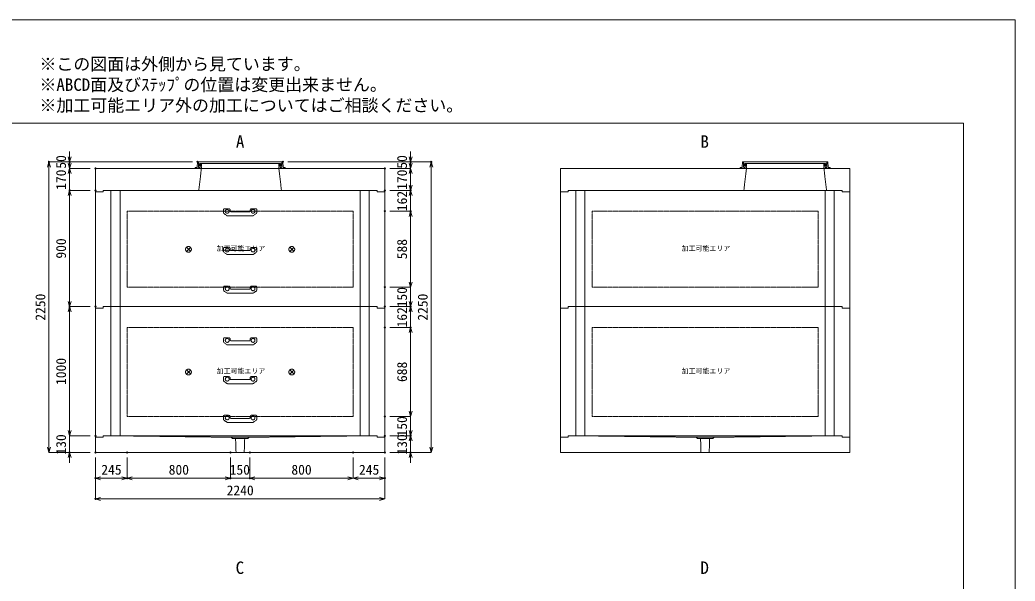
# Model space of a CAD drawing. Units: millimetres, scale not verified. Extents: x -5940 to 5940, y -4200 to 4200.
# Drawn here: x -1765 to 5940, y -146 to 4200 of the extents above; entities that cross this region are included whole.
import ezdxf
from ezdxf.enums import TextEntityAlignment as Align

# ---------------------------------------------------------------- set-up
doc = ezdxf.new("R2010")
doc.units = ezdxf.units.MM
doc.header["$LTSCALE"] = 20
doc.header["$PDMODE"] = 32
doc.header["$PDSIZE"] = 10
doc.linetypes.add('LONG_DASHED1', pattern=[7, 6, -1])
doc.linetypes.add('LONG_DOUBLE_CHAIN', pattern=[21.8, 18, -1, 0.6, -0.6, 0.6, -1])
for name, color, linetype, lineweight in [('0-0_D-TTL', 7, 'Continuous', 9), ('0-1_Defpoints', 7, 'Continuous', 9), ('0-3_D-TTL-TXT', 7, 'Continuous', 9), ('0-4_D-STR-TXT', 7, 'Continuous', 9), ('0-5_D-STR-DIM', 3, 'Continuous', 9), ('0-6_0', 7, 'Continuous', 9), ('0-7_D-STR', 7, 'Continuous', 9), ('0-9_D-STR-STR3', 2, 'LONG_DASHED1', 9), ('0-A_D-STR-STR4', 134, 'Continuous', 9), ('0-B_D-STR-STR5', 1, 'LONG_DOUBLE_CHAIN', 9)]:
    doc.layers.add(name, color=color, linetype=linetype, lineweight=lineweight)
doc.styles.add('ＭＳ ゴシック', font='')
doc.styles.get('ＭＳ ゴシック').set_extended_font_data('MS Gothic')

# ---------------------------------------------------------------- blocks, each defined once
blk = doc.blocks.new('A$C4DE05FD1')
at = {"layer": '0-0_D-TTL', "color": 134}
for p, q in [((4000, 76000), (114800, 76000)), ((114800, 76000), (114800, 4000))]:
    blk.add_line(p, q, dxfattribs=at)
at = {"layer": '0-1_Defpoints', "color": 134}
for p, q in [((0, 84000), (118800, 84000)), ((118800, 84000), (118800, 0))]:
    blk.add_line(p, q, dxfattribs=at)
at = {"layer": '0-3_D-TTL-TXT', "style": 'ＭＳ ゴシック'}
for s, p in [('※この図面は外側から見ています。', (43260.9, 79815.7)), ('※ABCD面及びｽﾃｯﾌﾟの位置は変更出来ません。', (43260.9, 78215.7)), ('※加工可能エリア外の加工についてはご相談ください。', (43260.9, 76615.7))]:
    blk.add_text(s, height=962.2, dxfattribs=at).set_placement(p, align=Align.BOTTOM_LEFT)
blk = doc.blocks.new('_Open30')
at = {"layer": '0-6_0'}
blk.add_line((0, 0), (-20, 0), dxfattribs=at)
blk.add_lwpolyline([(-20, 5.36), (0, 0), (-20, -5.36)], dxfattribs=at)
blk = doc.blocks.new('A$C31CA379A')
at = {"layer": '0-4_D-STR-TXT', "style": 'ＭＳ ゴシック'}
for s, p in [('A', (-325.9, -2190.5)), ('B', (35638.6, -2190.5)), ('C', (-351.4, -35190.5)), ('D', (35638.6, -35190.5))]:
    blk.add_text(s, height=962.2, dxfattribs=at).set_placement(p, align=Align.BOTTOM_LEFT)
blk = doc.blocks.new('A$C17EB7B83')
at = {"layer": '0-7_D-STR'}
for p, q in [((-22400, 3400), (22400, 3400)), ((-22400, 3400), (-22400, -240)), ((22400, 3400), (22400, -240)), ((-21200, 0), (21200, 0))]:
    blk.add_line(p, q, dxfattribs=at)
at = {"layer": '0-7_D-STR', "linetype": 'LONG_DASHED1'}
for p, q in [((-6000, 3400), (-6400, 0)), ((6000, 3400), (6400, 0))]:
    blk.add_line(p, q, dxfattribs=at)
at = {"layer": '0-7_D-STR'}
for points in [[(-22400, -240), (-21200, -240), (-21200, 0)], [(22400, -240), (21200, -240), (21200, 0)]]:
    blk.add_lwpolyline(points, dxfattribs=at)
blk = doc.blocks.new('A$C576B1677')
at = {"layer": '0-7_D-STR'}
for p, q in [((-22400, 3400), (22400, 3400)), ((-22400, 3400), (-22400, -240)), ((22400, 3400), (22400, -240)), ((-21200, 0), (21200, 0))]:
    blk.add_line(p, q, dxfattribs=at)
at = {"layer": '0-7_D-STR', "linetype": 'LONG_DASHED1'}
for p, q in [((6400, 3400), (6000, 0)), ((18400, 3400), (18800, 0))]:
    blk.add_line(p, q, dxfattribs=at)
at = {"layer": '0-7_D-STR'}
for points in [[(-22400, -240), (-21200, -240), (-21200, 0)], [(22400, -240), (21200, -240), (21200, 0)]]:
    blk.add_lwpolyline(points, dxfattribs=at)
blk = doc.blocks.new('A$C539D7795')
at = {"layer": '0-7_D-STR'}
for p, q in [((-21200, -240), (-21200, 0)), ((21200, 0), (-21200, 0)), ((-22400, -240), (-21200, -240)), ((22400, -240), (22400, -2600))]:
    blk.add_line(p, q, dxfattribs=at)
at = {"layer": '0-7_D-STR', "linetype": 'LONG_DASHED1'}
for p, q in [((-1400, -240), (-20000, 0)), ((1400, -240), (20000, 0)), ((-1200, -420), (-1400, -240)), ((1400, -240), (-1400, -240)), ((1200, -420), (-1200, -420)), ((-635.4, -2600), (-705, -420)), ((635.4, -2600), (705, -420)), ((1200, -420), (1400, -240))]:
    blk.add_line(p, q, dxfattribs=at)
at = {"layer": '0-7_D-STR'}
for points in [[(22400, -240), (21200, -240), (21200, 0)], [(-22400, -240), (-22400, -2600), (22400, -2600)]]:
    blk.add_lwpolyline(points, dxfattribs=at)
blk = doc.blocks.new('A$C284D0AE2')
at = {"layer": '0-A_D-STR-STR4'}
for p, q in [((-6980, 160), (-7000, 0)), ((-7000, 0), (7000, 0)), ((-6695.5, 160), (-6980, 160)), ((-6600, 1000), (-6655.6, 197.2)), ((-6500, 1000), (-6600, 1000)), ((-6442.7, 197.2), (-6500, 1000)), ((-6450, 1000), (-6450, 740)), ((-6450, 740), (-6438.3, 740)), ((-6418.4, 721.8), (-6390, 400)), ((-6235.7, 160), (-6402.8, 160)), ((-6390, 400), (-6290, 400)), ((-6290, 400), (-6230, 740)), ((-6230, 740), (6230, 740)), ((-6180, 740), (-6212.4, 401.3)), ((-6212.4, 401.3), (-6172.2, 401.3)), ((-6140, 680), (-6195.9, 195.4)), ((-6000, 740), (-6180, 740)), ((-6040, 680), (-6140, 680)), ((-6000, 0), (-6040, 680)), ((-6023.6, 401.3), (-5983.5, 401.3)), ((-5983.5, 401.3), (-6000, 740)), ((6000, 740), (6180, 740)), ((6212.4, 401.3), (6172.2, 401.3)), ((6180, 740), (6212.4, 401.3)), ((6235.7, 160), (6402.8, 160)), ((6695.5, 160), (6980, 160)), ((6980, 160), (7000, 0))]:
    blk.add_line(p, q, dxfattribs=at)
for points in [[(-6450, 1000), (6450, 1000), (6450, 740), (6438.3, 740)], [(6023.6, 401.3), (5983.5, 401.3), (6000, 740)], [(6000, 0), (6040, 680), (6140, 680), (6195.9, 195.4)], [(6418.4, 721.8), (6390, 400), (6290, 400), (6230, 740)], [(6442.7, 197.2), (6500, 1000), (6600, 1000), (6655.6, 197.2)]]:
    blk.add_lwpolyline(points, dxfattribs=at)
for centre, radius, start, end in [((-6695.5, 200), 40, 270, 356.0372), ((-6402.8, 200), 40, 184.08562, 270), ((-6438.3, 720), 20, 5.04245, 90), ((-6235.7, 200), 40, 270, 353.41806), ((6235.7, 200), 40, 186.58194, 270), ((6402.8, 200), 40, 270, 355.91438), ((6438.3, 720), 20, 90, 174.95755), ((6695.5, 200), 40, 183.9628, 270)]:
    blk.add_arc(centre, radius, start, end, dxfattribs=at)
blk = doc.blocks.new('A$C27844A11')
at = {"layer": '0-9_D-STR-STR3'}
for p, q in [((-2560, 1000), (-2560, 453.5)), ((-2515.5, 370.3), (-2060.4, 33.6)), ((-2460, 1100), (-1758.4, 1100)), ((1949.4, 0), (-1949.4, 0)), ((-1559.2, 917.4), (-1542, 721.3)), ((1442.4, 630), (-1442.4, 630)), ((1559.2, 917.4), (1542, 721.3)), ((2460, 1100), (1758.4, 1100)), ((2515.5, 370.3), (2060.4, 33.6)), ((2560, 1000), (2560, 453.5))]:
    blk.add_line(p, q, dxfattribs=at)
for centre in [(-2000, 700), (2000, 700)]:
    blk.add_circle(centre, 300, dxfattribs=at)
for centre, radius, start, end in [((-2460, 1000), 100, 90, 180), ((-2460, 453.5), 100, 180, 236.30993), ((-1949.4, 200), 200, 236.30993, 270), ((-1758.4, 900), 200, 5, 90), ((-1442.4, 730), 100, 185, 270), ((1442.4, 730), 100, 270, 355), ((1758.4, 900), 200, 90, 175), ((1949.4, 200), 200, 270, 303.69007), ((2460, 1000), 100, 0, 90), ((2460, 453.5), 100, 303.69007, 0)]:
    blk.add_arc(centre, radius, start, end, dxfattribs=at)
blk = doc.blocks.new('A$C19A04970')
at = {"layer": '0-7_D-STR'}
for p, q in [((-21200, 0), (21200, 0)), ((-22400, -240), (-22400, -18240)), ((22400, -240), (22400, -18240)), ((-21200, -18000), (21200, -18000))]:
    blk.add_line(p, q, dxfattribs=at)
at = {"layer": '0-7_D-STR', "linetype": 'LONG_DASHED1'}
for p, q in [((-20000, -18000), (-20000, 0)), ((-18600, -18000), (-18600, 0)), ((18600, -18000), (18600, 0)), ((20000, -18000), (20000, 0))]:
    blk.add_line(p, q, dxfattribs=at)
at = {"layer": '0-7_D-STR'}
for points in [[(-22400, -240), (-21200, -240), (-21200, 0)], [(22400, -240), (21200, -240), (21200, 0)], [(-22400, -18240), (-21200, -18240), (-21200, -18000)], [(22400, -18240), (21200, -18240), (21200, -18000)]]:
    blk.add_lwpolyline(points, dxfattribs=at)
at = {"layer": '0-B_D-STR-STR5'}
for p, q in [((17500, -3240), (17500, -15000)), ((17500, -15000), (-17500, -15000))]:
    blk.add_line(p, q, dxfattribs=at)
blk.add_lwpolyline([(17500, -3240), (-17500, -3240), (-17500, -15000)], dxfattribs=at)
blk = doc.blocks.new('A$C6562612B')
at = {"layer": '0-7_D-STR'}
for p, q in [((-21200, 0), (21200, 0)), ((-22400, -240), (-22400, -20240)), ((22400, -240), (22400, -20240)), ((-21200, -20000), (21200, -20000))]:
    blk.add_line(p, q, dxfattribs=at)
at = {"layer": '0-7_D-STR', "linetype": 'LONG_DASHED1'}
for p, q in [((-20000, -20000), (-20000, 0)), ((-18600, -20000), (-18600, 0)), ((18600, -20000), (18600, 0)), ((20000, -20000), (20000, 0))]:
    blk.add_line(p, q, dxfattribs=at)
at = {"layer": '0-7_D-STR'}
for points in [[(-22400, -240), (-21200, -240), (-21200, 0)], [(22400, -240), (21200, -240), (21200, 0)], [(-22400, -20240), (-21200, -20240), (-21200, -20000)], [(22400, -20240), (21200, -20240), (21200, -20000)]]:
    blk.add_lwpolyline(points, dxfattribs=at)
at = {"layer": '0-B_D-STR-STR5'}
for p, q in [((17500, -3240), (17500, -17000)), ((17500, -17000), (-17500, -17000))]:
    blk.add_line(p, q, dxfattribs=at)
blk.add_lwpolyline([(17500, -3240), (-17500, -3240), (-17500, -17000)], dxfattribs=at)
blk = doc.blocks.new('A$C1C640AAB')
at = {"layer": '0-B_D-STR-STR5'}
for p, q in [((-318.2, -318.2), (318.2, 318.2)), ((-318.2, 318.2), (318.2, -318.2))]:
    blk.add_line(p, q, dxfattribs=at)
blk.add_circle((0, 0), 450, dxfattribs=at)
blk = doc.blocks.new('A$C972a683a')
at = {"layer": '0-7_D-STR'}
blk.add_blockref('A$C19A04970', (0, 0), dxfattribs=at)
at = {"layer": '0-B_D-STR-STR5'}
for p in [(-8000, -9140), (8000, -9140)]:
    blk.add_blockref('A$C1C640AAB', p, dxfattribs=at)
blk = doc.blocks.new('A$Ce12dc9db')
at = {"layer": '0-7_D-STR'}
blk.add_blockref('A$C6562612B', (0, 0), dxfattribs=at)
at = {"layer": '0-B_D-STR-STR5'}
for p in [(-8000, -10140), (8000, -10140)]:
    blk.add_blockref('A$C1C640AAB', p, dxfattribs=at)

msp = doc.modelspace()

# ---------------------------------------------------------------- linework, layer by layer
at = {"layer": '0-1_Defpoints'}
for p in [(-1540, 3100), (-1380, 3100), (-390, 3100), (270, 3100), (1260, 3100), (1420, 3100), (-1180, 3050), (1060, 3050), (-1380, 2880), (-1380, 2880), (-1180, 2880), (-1180, 2880), (1060, 2880), (1260, 2880), (1060, 2718), (1260, 2718), (1060, 2130), (1060, 2130), (-1380, 1980), (-1180, 1980), (1060, 1980), (1260, 1980), (1060, 1818), (1260, 1818), (1060, 1130), (-1180, 980), (1060, 980), (1260, 980), (-1380, 850), (-1180, 850), (-1180, 850), (-935, 850), (-135, 850), (15, 850), (815, 850), (1060, 850), (1060, 850), (1260, 850), (-1180, 650), (-935, 650), (-135, 650), (15, 650), (1060, 650), (-1180, 490)]:
    msp.add_point(p, dxfattribs=at)
at = {"layer": '0-5_D-STR-DIM'}
for p, q in [((-1380, 3140), (-1380, 3180)), ((1260, 3140), (1260, 3180)), ((-430, 3100), (-1540, 3100)), ((-1380, 3090), (-1380, 3130)), ((-430, 3100), (-1380, 3100)), ((-1380, 3050), (-1380, 3100)), ((310, 3100), (1260, 3100)), ((310, 3100), (1420, 3100)), ((1260, 3090), (1260, 3130)), ((1260, 3050), (1260, 3100)), ((-1540, 890), (-1540, 3060)), ((-1220, 3050), (-1380, 3050)), ((-1380, 3050), (-1380, 2880)), ((-1220, 3050), (-1380, 3050)), ((-1380, 3010), (-1380, 2970)), ((1100, 3050), (1260, 3050)), ((1100, 3050), (1260, 3050)), ((1260, 3050), (1260, 2880)), ((1260, 3010), (1260, 2970)), ((1420, 890), (1420, 3060)), ((1260, 2920), (1260, 2960)), ((-1220, 2880), (-1380, 2880)), ((-1220, 2880), (-1380, 2880)), ((1100, 2880), (1260, 2880)), ((1100, 2880), (1260, 2880)), ((1260, 2718), (1260, 2880)), ((-1380, 2840), (-1380, 2800)), ((-1380, 2020), (-1380, 2840)), ((1260, 2840), (1260, 2800)), ((1100, 2718), (1260, 2718)), ((1100, 2718), (1260, 2718)), ((1260, 2678), (1260, 2638)), ((1260, 2170), (1260, 2678)), ((1260, 2170), (1260, 2210)), ((1100, 2130), (1260, 2130)), ((1100, 2130), (1260, 2130)), ((1260, 2130), (1260, 1980)), ((1260, 2020), (1260, 2060)), ((-1220, 1980), (-1380, 1980)), ((-1220, 1980), (-1380, 1980)), ((-1380, 1020), (-1380, 1940)), ((1100, 1980), (1260, 1980)), ((1100, 1980), (1260, 1980)), ((1260, 1818), (1260, 1980)), ((1260, 1940), (1260, 1900)), ((1100, 1818), (1260, 1818)), ((1100, 1818), (1260, 1818)), ((1260, 1170), (1260, 1778)), ((1260, 1778), (1260, 1738)), ((1260, 1170), (1260, 1210)), ((1100, 1130), (1260, 1130)), ((1100, 1130), (1260, 1130)), ((1260, 1130), (1260, 980)), ((-1380, 1020), (-1380, 1060)), ((1260, 1020), (1260, 1060)), ((-1220, 980), (-1380, 980)), ((-1220, 980), (-1380, 980)), ((-1380, 980), (-1380, 850)), ((1100, 980), (1260, 980)), ((1100, 980), (1260, 980)), ((1260, 980), (1260, 850)), ((1260, 940), (1260, 900)), ((-1220, 850), (-1540, 850)), ((-1220, 850), (-1380, 850)), ((1100, 850), (1260, 850)), ((1100, 850), (1420, 850)), ((-1380, 810), (-1380, 770)), ((-1180, 810), (-1180, 490)), ((-1180, 810), (-1180, 650)), ((-935, 810), (-935, 650)), ((-935, 810), (-935, 650)), ((-135, 810), (-135, 650)), ((-135, 810), (-135, 650)), ((15, 810), (15, 650)), ((15, 810), (15, 650)), ((815, 810), (815, 650)), ((815, 810), (815, 650)), ((1060, 810), (1060, 650)), ((1060, 810), (1060, 490)), ((1260, 810), (1260, 770)), ((-975, 650), (-1140, 650)), ((-175, 650), (-895, 650)), ((-175, 650), (-215, 650)), ((15, 650), (-135, 650)), ((775, 650), (55, 650)), ((55, 650), (95, 650)), ((855, 650), (1020, 650)), ((1020, 490), (-1140, 490))]:
    msp.add_line(p, q, dxfattribs=at)

# ---------------------------------------------------------------- block references
at = {"layer": '0-0_D-TTL', "xscale": 0.1, "yscale": 0.1}
msp.add_blockref('A$C4DE05FD1', (-5940, -4200), dxfattribs=at)
at = {"layer": '0-4_D-STR-TXT', "xscale": 0.1, "yscale": 0.1}
msp.add_blockref('A$C31CA379A', (-60, 3400), dxfattribs=at)
at = {"layer": '0-5_D-STR-DIM', "xscale": 2, "yscale": 2}
for p, rotation in [((-1540, 3100), 90), ((-1380, 3100), 270), ((-1380, 3050), 270), ((1260, 3100), 270), ((1260, 3050), 270), ((1420, 3100), 90), ((-1380, 3050), 90), ((1260, 3050), 90), ((-1380, 2880), 90), ((-1380, 2880), 90), ((1260, 2880), 270), ((1260, 2880), 90), ((1260, 2718), 90), ((1260, 2718), 90), ((1260, 2130), 270), ((1260, 2130), 270), ((-1380, 1980), 270), ((1260, 1980), 270), ((-1380, 1980), 90), ((1260, 1980), 90), ((1260, 1818), 90), ((1260, 1818), 90), ((1260, 1130), 270), ((1260, 1130), 270), ((-1380, 980), 270), ((-1380, 980), 270), ((1260, 980), 270), ((1260, 980), 90), ((-1540, 850), 270), ((-1380, 850), 90), ((1260, 850), 90), ((1420, 850), 270), ((-1180, 650), 180), ((-935, 650), 180), ((15, 650), 180), ((15, 650), 180), ((815, 650), 180), ((-1180, 490), 180)]:
    msp.add_blockref('_Open30', p, dxfattribs=dict(at, rotation=rotation))
at = {"layer": '0-5_D-STR-DIM'}
for name, p, xscale, yscale in [('A$C539D7795', (-60, 980), 0.05, 0.05), ('A$C539D7795', (3540, 980), 0.05, 0.05), ('_Open30', (-935, 650), 2, 2), ('_Open30', (-135, 650), 2, 2), ('_Open30', (-135, 650), 2, 2), ('_Open30', (815, 650), 2, 2), ('_Open30', (1060, 650), 2, 2), ('_Open30', (1060, 490), 2, 2)]:
    msp.add_blockref(name, p, dxfattribs=dict(at, xscale=xscale, yscale=yscale))
at = {"layer": '0-7_D-STR', "xscale": 0.05, "yscale": 0.05}
for name, p in [('A$C17EB7B83', (-60, 2880)), ('A$C576B1677', (3540, 2880)), ('A$C972a683a', (-60, 2880)), ('A$C19A04970', (3540, 2880)), ('A$Ce12dc9db', (-60, 1980)), ('A$C6562612B', (3540, 1980))]:
    msp.add_blockref(name, p, dxfattribs=at)
at = {"layer": '0-9_D-STR-STR3', "xscale": 0.05, "yscale": 0.05}
for p in [(-60, 2683), (-60, 2383), (-60, 2083), (-60, 1683), (-60, 1383), (-60, 1083)]:
    msp.add_blockref('A$C27844A11', p, dxfattribs=at)
at = {"layer": '0-A_D-STR-STR4', "xscale": 0.05, "yscale": 0.05}
for p in [(-60, 3050), (4160, 3050)]:
    msp.add_blockref('A$C284D0AE2', p, dxfattribs=at)

# ---------------------------------------------------------------- texts
at = {"layer": '0-5_D-STR-DIM', "style": 'ＭＳ ゴシック'}
for s, p in [('50', (-1385.2, 3047.8)), ('50', (1254.8, 3047.8)), ('170', (-1385.2, 2883.96)), ('170', (1254.8, 2883.96)), ('162', (1254.8, 2718.8)), ('900', (-1385.2, 2351.4)), ('588', (1254.8, 2346.4)), ('150', (1254.8, 1973.96)), ('2250', (-1545.2, 1870.6)), ('2250', (1414.8, 1870.6)), ('162', (1254.8, 1818.8)), ('1000', (-1385.2, 1372.96)), ('688', (1254.8, 1395.8)), ('150', (1254.8, 973.96)), ('130', (-1385.2, 833.96)), ('130', (1254.8, 833.96))]:
    msp.add_text(s, height=76.98, rotation=90, dxfattribs=at).set_placement(p, align=Align.BOTTOM_LEFT)
for s, p in [('245', (-1134.86, 655.2)), ('800', (-613.2, 655.2)), ('150', (-141.04, 655.2)), ('800', (336.8, 655.2)), ('245', (860.14, 655.2)), ('2240', (-164.4, 495.2))]:
    msp.add_text(s, height=76.98, dxfattribs=at).set_placement(p, align=Align.BOTTOM_LEFT)
at = {"layer": '0-B_D-STR-STR5', "style": 'ＭＳ ゴシック'}
for p in [(-241.7, 2399.98), (3358.3, 2399.98), (-241.7, 1449.98), (3358.3, 1449.98)]:
    msp.add_text('加工可能エリア', height=38.42, dxfattribs=at).set_placement(p, align=Align.BOTTOM_LEFT)

doc.saveas('drawing.dxf')
